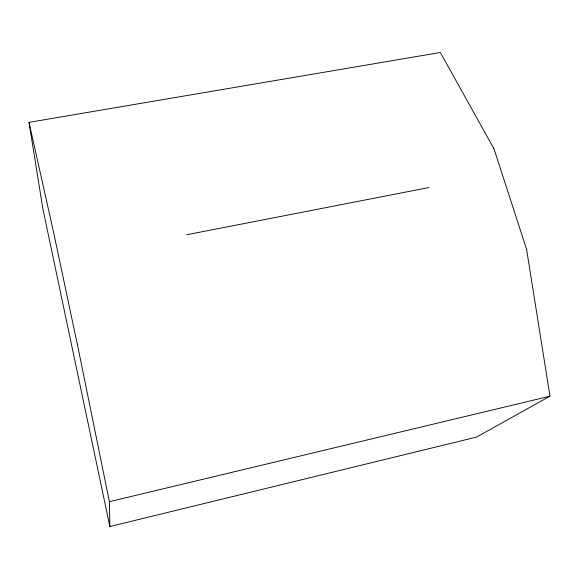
<?xml version="1.0" encoding="UTF-8"?>
<svg xmlns="http://www.w3.org/2000/svg" width="579" height="579" viewBox="0 0 579 579"><rect width="100%" height="100%" fill="white"/><g stroke="black" fill="none" stroke-linecap="round" stroke-linejoin="round"><path stroke-width="0.87" d="M526.644 249.643L549.978 396.188L476.539 437.102L109.858 526.528L42.817 208.541L29.008 122.364L440.351 52.486L493.8 148.499M109.858 526.528L109.388 501.689L549.978 396.188M186.764 234.741L429.09 187.524M493.88 148.513L526.687 249.614M29.008 122.364L53.543 232.092L77.289 344.158M77.318 344.121L109.388 501.689"/></g></svg>
